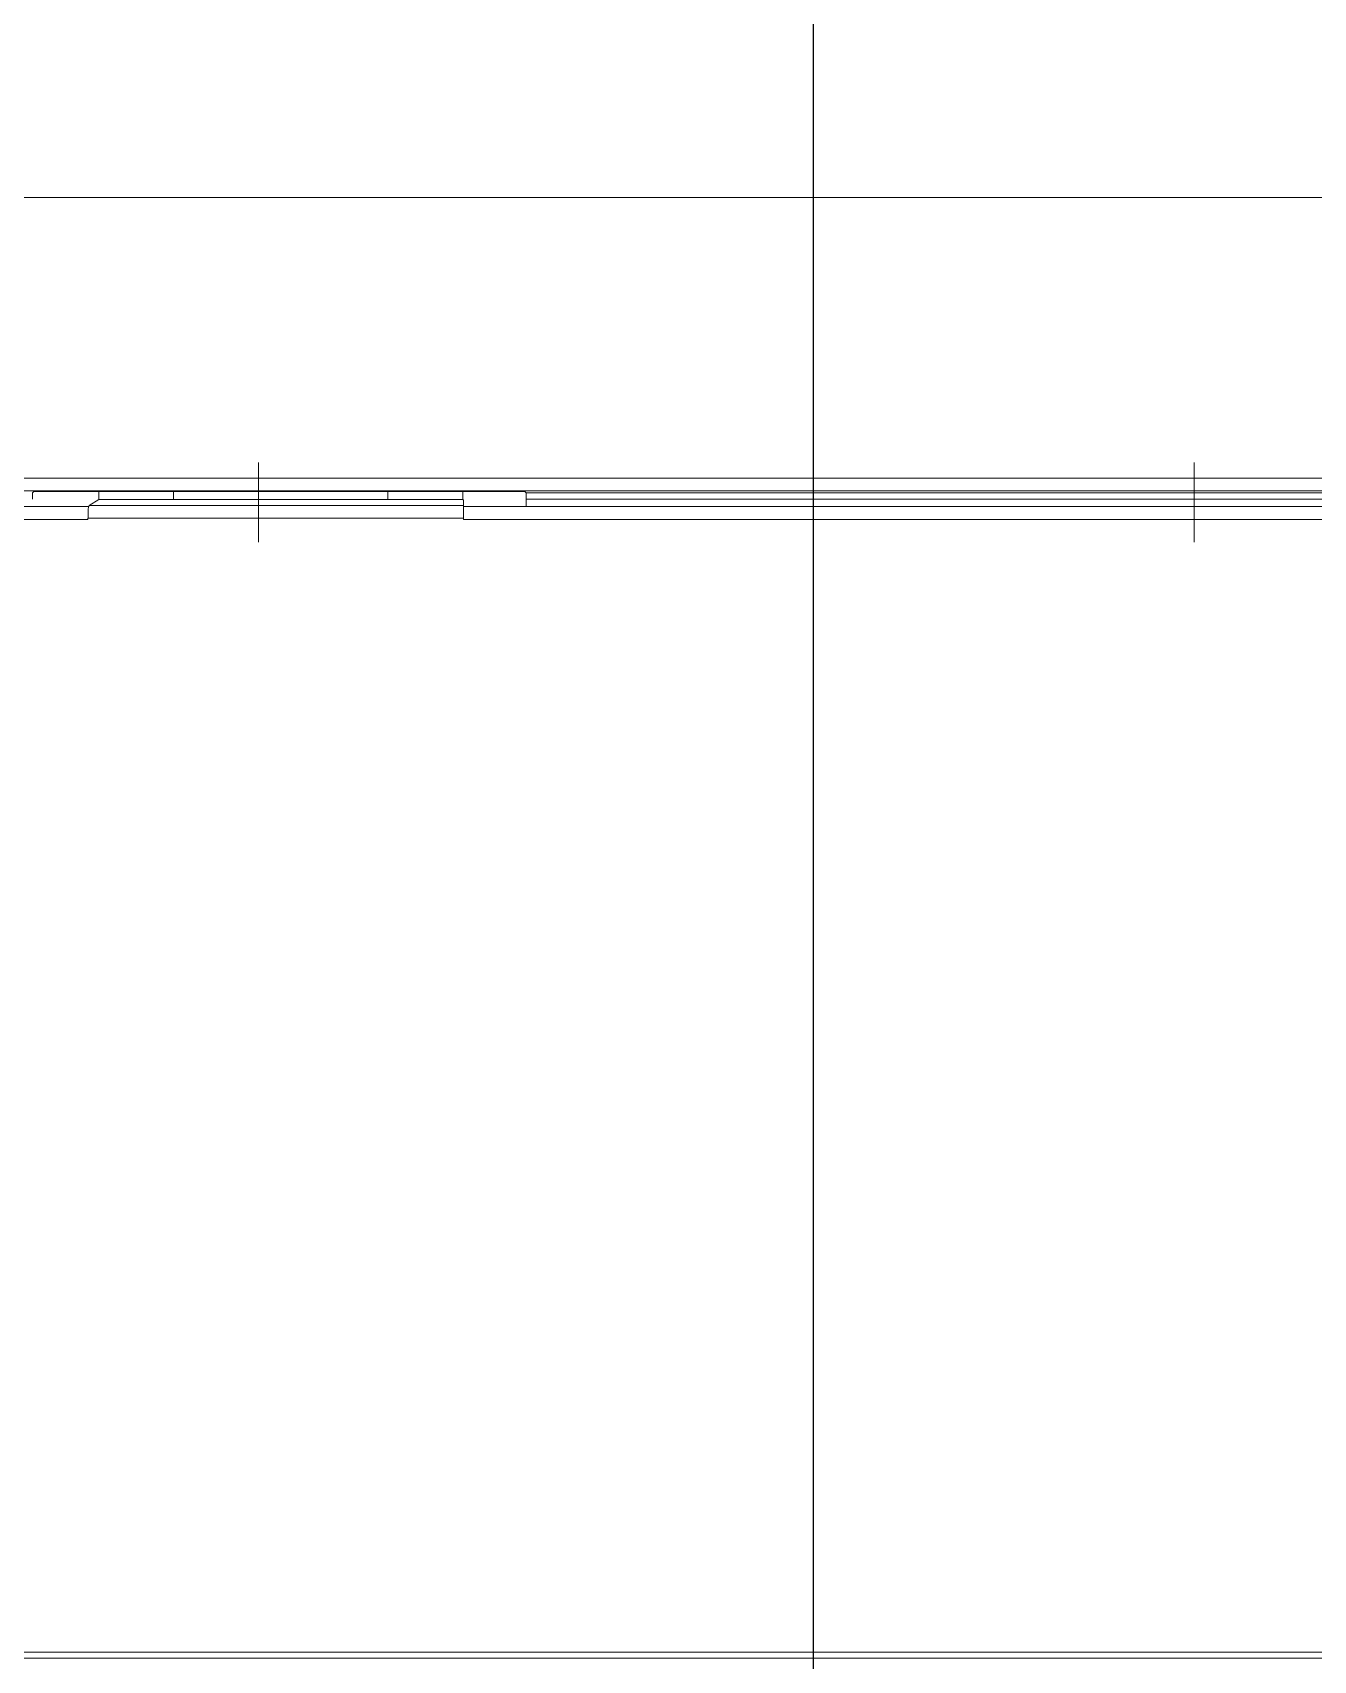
# Model space of a CAD drawing. Header units: millimetres. Extents: x 70151 to 230897, y 35202 to 113211.
# Drawn here: x 183226.1 to 183326.6, y 71033.3 to 71161.1 of the extents above; entities that cross this region are included whole.
import ezdxf

# ---------------------------------------------------------------- set-up
doc = ezdxf.new("R2010")
doc.units = ezdxf.units.MM
doc.header["$LTSCALE"] = 50
doc.layers.add('2-con', color=2, linetype='Continuous')
doc.layers.add('mark-B', color=2, linetype='Continuous', lineweight=20)

# ---------------------------------------------------------------- blocks, each defined once
blk = doc.blocks.new('cjscjdeh')
at = {"color": 8}
blk.add_line((155159.52, 69414.88), (155159.52, 71514.88), dxfattribs=at)
blk = doc.blocks.new('무풍1way 일반')
at = {"layer": 'mark-B'}
for p, q in [((-464.1, -245.12), (464.1, -245.12)), ((476.32, -245.6), (-476.32, -245.6)), ((-217.36, -332.68), (-217.36, -337.43)), ((-217.36, -337.57), (-217.36, -332.93)), ((-217.36, -333.08), (-217.36, -335.12)), ((-217.36, -333.78), (-217.36, -333.1)), ((-143.96, -332.68), (-143.96, -337.43)), ((-143.96, -337.57), (-143.96, -332.93)), ((-143.96, -333.08), (-143.96, -335.12)), ((-143.96, -333.78), (-143.96, -333.1)), ((-217.36, -333.44), (-217.36, -338.93)), ((-217.36, -334.62), (-217.36, -333.56)), ((-217.36, -335.68), (-217.36, -333.78)), ((-217.36, -333.79), (-217.36, -334.37)), ((-217.36, -333.93), (-217.36, -337.94)), ((-217.36, -338.1), (-217.36, -334.6)), ((-160.05, -335.57), (-160.05, -334.56)), ((-160.05, -334.56), (-130.58, -334.56)), ((-143.96, -333.44), (-143.96, -338.93)), ((-143.96, -334.62), (-143.96, -333.56)), ((-143.96, -335.68), (-143.96, -333.78)), ((-143.96, -333.79), (-143.96, -334.37)), ((-143.96, -333.93), (-143.96, -337.94)), ((-143.96, -338.1), (-143.96, -334.6)), ((-217.36, -335.12), (-217.36, -335.73)), ((-160.05, -335.99), (-160.05, -335.21)), ((-130.67, -335.57), (-160.05, -335.57)), ((-160.05, -335.57), (-160.05, -335.99)), ((-143.96, -335.12), (-143.96, -335.73)), ((-131.43, -336.03), (-130.67, -335.57)), ((-159.99, -336.03), (-160.05, -335.99)), ((-159.99, -336.03), (-159.99, -336.67)), ((-159.99, -336.03), (-154.11, -336.03)), ((-154.11, -336.03), (-154.11, -336.67)), ((-154.11, -336.03), (-137.3, -336.03)), ((-137.3, -336.67), (-137.3, -336.03)), ((-137.3, -336.03), (-131.43, -336.03)), ((-131.43, -336.03), (-131.43, -336.67)), ((-217.36, -337.43), (-217.36, -338.28)), ((-217.36, -338.03), (-217.36, -337.57)), ((-143.96, -337.43), (-143.96, -338.28)), ((-143.96, -338.03), (-143.96, -337.57))]:
    blk.add_line(p, q, dxfattribs=at)
blk.add_ellipse((-130.67, -334.57), major_axis=(0, -1), ratio=0.087489, start_param=0.05236, end_param=1.587424, dxfattribs=at)
for points, knots in [([(-416.54, -334.47), (-405.85, -334.47), (-395.16, -334.47), (-373.79, -334.47), (-363.1, -334.47), (-331.04, -334.47), (-309.67, -334.47), (-245.55, -334.47), (-202.8, -334.47), (-160.05, -334.47)], [0, 0, 0, 0, 0.125, 0.125, 0.25, 0.25, 0.5, 0.5, 1, 1, 1, 1]), ([(-160.05, -335.49), (-160.05, -335.49), (-160.05, -335.49), (-160.05, -335.46), (-160.05, -335.44), (-160.05, -335.4), (-160.05, -335.36), (-160.05, -335.29), (-160.05, -335.25), (-160.05, -335.15), (-160.05, -335.1), (-160.05, -334.99), (-160.05, -334.93), (-160.05, -334.8), (-160.05, -334.74), (-160.05, -334.6), (-160.05, -334.54), (-160.05, -334.47)], [0, 0, 0, 0, 0.125, 0.125, 0.25, 0.25, 0.375, 0.375, 0.5, 0.5, 0.625, 0.625, 0.75, 0.75, 0.875, 0.875, 1, 1, 1, 1]), ([(-160.05, -335.49), (-202.8, -335.49), (-245.55, -335.49), (-309.67, -335.49), (-331.04, -335.49), (-363.1, -335.49), (-373.79, -335.49), (-395.16, -335.49), (-405.85, -335.49), (-416.54, -335.49)], [0, 0, 0, 0, 0.5, 0.5, 0.75, 0.75, 0.875, 0.875, 1, 1, 1, 1]), ([(-413.4, -336.06), (-413.07, -336.06), (-412.73, -336.06), (-411.06, -336.06), (-409.72, -336.06), (-403.03, -336.06), (-397.67, -336.06), (-370.9, -336.06), (-349.47, -336.06), (-273.69, -336.06), (-219.33, -336.06), (-164.97, -336.06)], [0, 0, 0, 0, 0.004042, 0.004042, 0.020209, 0.020209, 0.084879, 0.084879, 0.343558, 0.343558, 1, 1, 1, 1]), ([(-413.4, -336.06), (-413.07, -336.06), (-412.73, -336.06), (-411.06, -336.06), (-409.72, -336.06), (-403.03, -336.06), (-397.67, -336.06), (-370.9, -336.06), (-349.47, -336.06), (-273.69, -336.06), (-219.33, -336.06), (-164.97, -336.06)], [0, 0, 0, 0, 0.004042, 0.004042, 0.020209, 0.020209, 0.084879, 0.084879, 0.343558, 0.343558, 1, 1, 1, 1]), ([(-164.97, -336.06), (-164.97, -336.09), (-164.97, -336.13), (-164.97, -336.17), (-164.97, -336.19), (-164.97, -336.22), (-164.97, -336.24), (-164.97, -336.28), (-164.97, -336.31), (-164.97, -336.35), (-164.97, -336.36), (-164.97, -336.39), (-164.97, -336.4), (-164.97, -336.44), (-164.97, -336.46), (-164.97, -336.48), (-164.97, -336.49), (-164.97, -336.51), (-164.97, -336.52), (-164.97, -336.53), (-164.97, -336.54), (-164.96, -336.55), (-164.96, -336.56), (-164.96, -336.56), (-164.96, -336.56)], [0, 0, 0, 0, 0.125, 0.125, 0.1875, 0.1875, 0.25, 0.25, 0.375, 0.375, 0.4375, 0.4375, 0.5, 0.5, 0.625, 0.625, 0.6875, 0.6875, 0.75, 0.8125, 0.8125, 0.875, 0.875, 1, 1, 1, 1]), ([(-164.97, -336.06), (-164.97, -336.09), (-164.97, -336.13), (-164.97, -336.17), (-164.97, -336.19), (-164.97, -336.22), (-164.97, -336.24), (-164.97, -336.28), (-164.97, -336.31), (-164.97, -336.35), (-164.97, -336.36), (-164.97, -336.39), (-164.97, -336.4), (-164.97, -336.44), (-164.97, -336.46), (-164.97, -336.48), (-164.97, -336.49), (-164.97, -336.51), (-164.97, -336.52), (-164.97, -336.53), (-164.97, -336.54), (-164.96, -336.55), (-164.96, -336.56), (-164.96, -336.56), (-164.96, -336.56)], [0, 0, 0, 0, 0.125, 0.125, 0.1875, 0.1875, 0.25, 0.25, 0.375, 0.375, 0.4375, 0.4375, 0.5, 0.5, 0.625, 0.625, 0.6875, 0.6875, 0.75, 0.8125, 0.8125, 0.875, 0.875, 1, 1, 1, 1]), ([(-164.96, -336.56), (-164.94, -336.58), (-164.93, -336.6), (-164.89, -336.63), (-164.87, -336.65), (-164.86, -336.67)], [0, 0, 0, 0, 0.500753, 0.500753, 1, 1, 1, 1]), ([(-164.96, -336.56), (-164.94, -336.58), (-164.93, -336.6), (-164.89, -336.63), (-164.87, -336.65), (-164.86, -336.67)], [0, 0, 0, 0, 0.500753, 0.500753, 1, 1, 1, 1]), ([(-126.23, -336.56), (-126.24, -336.58), (-126.26, -336.6), (-126.3, -336.63), (-126.31, -336.65), (-126.33, -336.67)], [0, 0, 0, 0, 0.500753, 0.500753, 1, 1, 1, 1]), ([(-126.23, -336.56), (-126.24, -336.58), (-126.26, -336.6), (-126.3, -336.63), (-126.31, -336.65), (-126.33, -336.67)], [0, 0, 0, 0, 0.500753, 0.500753, 1, 1, 1, 1]), ([(-126.23, -336.56), (-126.23, -336.56), (-126.23, -336.56), (-126.23, -336.55), (-126.23, -336.54), (-126.23, -336.53), (-126.22, -336.53), (-126.22, -336.51), (-126.22, -336.49), (-126.22, -336.47), (-126.22, -336.46), (-126.22, -336.44), (-126.22, -336.42), (-126.22, -336.39), (-126.22, -336.37), (-126.22, -336.32), (-126.22, -336.31), (-126.22, -336.28), (-126.22, -336.25), (-126.22, -336.22), (-126.22, -336.19), (-126.22, -336.17), (-126.22, -336.13), (-126.22, -336.09), (-126.22, -336.06)], [0, 0, 0, 0, 0.125, 0.125, 0.1875, 0.1875, 0.25, 0.25, 0.375, 0.375, 0.4375, 0.4375, 0.5, 0.5, 0.625, 0.625, 0.6875, 0.6875, 0.75, 0.8125, 0.8125, 0.875, 0.875, 1, 1, 1, 1]), ([(-126.23, -336.56), (-126.23, -336.56), (-126.23, -336.56), (-126.23, -336.55), (-126.23, -336.54), (-126.23, -336.53), (-126.22, -336.53), (-126.22, -336.51), (-126.22, -336.49), (-126.22, -336.47), (-126.22, -336.46), (-126.22, -336.44), (-126.22, -336.42), (-126.22, -336.39), (-126.22, -336.37), (-126.22, -336.32), (-126.22, -336.31), (-126.22, -336.28), (-126.22, -336.25), (-126.22, -336.22), (-126.22, -336.19), (-126.22, -336.17), (-126.22, -336.13), (-126.22, -336.09), (-126.22, -336.06)], [0, 0, 0, 0, 0.125, 0.125, 0.1875, 0.1875, 0.25, 0.25, 0.375, 0.375, 0.4375, 0.4375, 0.5, 0.5, 0.625, 0.625, 0.6875, 0.6875, 0.75, 0.8125, 0.8125, 0.875, 0.875, 1, 1, 1, 1]), ([(0, -337.7), (-37.52, -337.7), (-112.55, -337.7), (-206.33, -337.7), (-281.36, -337.7), (-337.64, -337.7), (-384.53, -337.7), (-417.35, -337.7), (-435.94, -337.7), (-445.14, -337.7), (-449.65, -337.7)], [0, 0, 0, 0, 0.250292, 0.500585, 0.625731, 0.750877, 0.876023, 0.938597, 0.969883, 1, 1, 1, 1]), ([(0, -337.7), (-37.52, -337.7), (-112.55, -337.7), (-206.33, -337.7), (-281.36, -337.7), (-337.64, -337.7), (-384.53, -337.7), (-417.35, -337.7), (-435.94, -337.7), (-445.14, -337.7), (-449.65, -337.7)], [0, 0, 0, 0, 0.250292, 0.500585, 0.625731, 0.750877, 0.876023, 0.938597, 0.969883, 1, 1, 1, 1]), ([(-456.22, -359.74), (-451.47, -359.74), (-441.96, -359.74), (-422.95, -359.74), (-389.69, -359.74), (-342.16, -359.74), (-285.14, -359.74), (-209.1, -359.74), (-114.05, -359.74), (-38.02, -359.74), (0, -359.74)], [0, 0, 0, 0, 0.03125, 0.0625, 0.125, 0.25, 0.375, 0.5, 0.75, 1, 1, 1, 1]), ([(-456.22, -359.74), (-451.47, -359.74), (-441.96, -359.74), (-422.95, -359.74), (-389.69, -359.74), (-342.16, -359.74), (-285.14, -359.74), (-209.1, -359.74), (-114.05, -359.74), (-38.02, -359.74), (0, -359.74)], [0, 0, 0, 0, 0.03125, 0.0625, 0.125, 0.25, 0.375, 0.5, 0.75, 1, 1, 1, 1])]:
    blk.add_open_spline(points, degree=3, knots=knots, dxfattribs=at)
for points, degree in [([(-160.05, -334.47), (-160.05, -334.5), (-160.05, -334.53), (-160.05, -334.56)], 3), ([(-130.58, -334.56), (-130.58, -334.53), (-130.58, -334.5), (-130.58, -334.47)], 3), ([(-130.58, -334.47), (-43.6, -334.47), (43.39, -334.47), (130.37, -334.47)], 3), ([(-164.97, -336.06), (-164.97, -335.87), (-164.97, -335.68), (-164.97, -335.49)], 3), ([(-164.97, -336.06), (-164.97, -335.87), (-164.97, -335.68), (-164.97, -335.49)], 3), ([(-130.67, -335.49), (-0.1, -335.49), (130.46, -335.49)], 2), ([(-449.65, -336.71), (-299.77, -336.71), (-149.88, -336.71), (0, -336.71)], 3), ([(-449.65, -336.71), (-299.77, -336.71), (-149.88, -336.71), (0, -336.71)], 3), ([(-164.96, -336.56), (-247.78, -336.56), (-330.6, -336.56), (-413.41, -336.56)], 3), ([(-164.96, -336.56), (-247.78, -336.56), (-330.6, -336.56), (-413.41, -336.56)], 3), ([(-164.86, -336.67), (-152.01, -336.67), (-139.17, -336.67), (-126.33, -336.67)], 3), ([(-164.86, -336.67), (-152.01, -336.67), (-139.17, -336.67), (-126.33, -336.67)], 3)]:
    blk.add_open_spline(points, degree=degree, dxfattribs=at)
blk = doc.blocks.new('dpdjzjs')
at = {"layer": 'mark-B', "rotation": 180}
blk.add_blockref('무풍1way 일반', (183099.91, 90780.44), dxfattribs=at)

msp = doc.modelspace()

# ---------------------------------------------------------------- block references
msp.add_blockref('cjscjdeh', (28127.9, 994.56))
at = {"layer": '2-con'}
msp.add_blockref('dpdjzjs', (0, -19992.04), dxfattribs=at)

doc.saveas('drawing.dxf')
